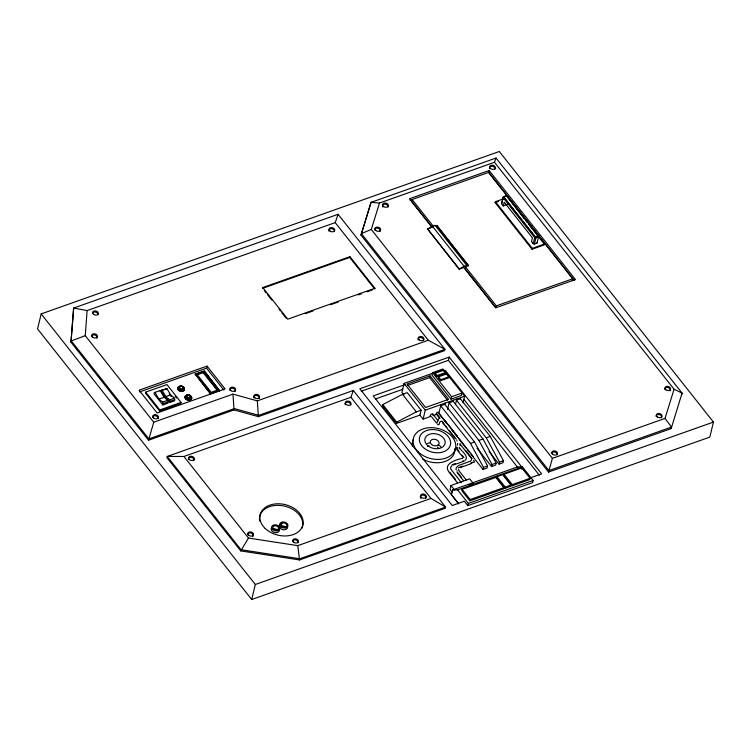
<?xml version="1.0" encoding="UTF-8"?>
<svg xmlns="http://www.w3.org/2000/svg" width="751" height="751" viewBox="0 0 751 751"><rect width="100%" height="100%" fill="white"/><g stroke="black" fill="none" stroke-linecap="round" stroke-linejoin="round"><path stroke-width="1.13" d="M455.951 469.619L456.42 467.507L458.551 465.47L470.398 461.208M458.551 469.291L458.927 470.708L466.277 479.983M70.969 342.212L73.654 308.051L338.081 214.298L444.939 349.318L444.62 350.623L258.41 416.645L234.049 409.915L148.538 440.227L70.969 342.212L73.654 308.051L87.088 310.595L335.218 222.625L338.081 214.298M148.538 440.227L153.748 422.203L85.276 335.688L87.088 310.595M460.138 445.841L460.203 443.954M41.183 313.899L37.55 328.929L251.698 599.514L709.817 437.101L713.45 422.071L499.302 151.486L41.183 313.899L255.331 584.485L251.698 599.514M145.685 392.106L145.45 393.092L159.578 410.938L180.822 403.4L181.066 402.423L166.938 384.578L145.685 392.106L159.813 409.952L159.578 410.938M160.198 390.595L154.396 392.538L154.068 393.899L162.817 404.949L167.98 403.118L167.839 400.255L164.065 397.288L160.198 390.595L159.559 390.708M161.343 390.313L161.071 391.449L169.82 402.508L174.626 400.809L174.439 398.152L170.627 394.857L167.022 388.793L161.343 390.313L167.022 388.793M165.877 389.75L166.149 388.614M162.817 404.949L162.676 402.085L158.902 399.119L155.035 392.426L154.396 392.538M169.82 402.508L169.632 399.851L165.83 396.566L162.225 390.492M195.232 374.12L210.665 394.003L195.232 374.12L204.234 370.928L219.667 390.811L204.234 370.928M196.884 374.27L196.715 374.956L203.192 372.656L203.361 371.97L196.884 374.27L211.162 392.313L217.64 390.013L203.361 371.97M223.854 390.051L206.534 368.168L207.032 366.103L139.085 390.191L157.119 412.984L225.075 388.896L207.032 366.103M262.737 287.567L262.55 288.356L349.713 257.452L349.91 256.664L262.737 287.567L287.764 319.184L374.927 288.281L349.91 256.664M234.049 409.915L232.951 394.125L153.748 422.203M258.41 416.645L257.311 400.865L232.951 394.125M240.752 550.915L248.497 538.063L297.809 545.639L430.98 498.429L445.596 507.066L445.305 508.258L299.518 559.946L240.752 550.915L166.938 457.65L167.229 456.458L353.327 390.482L445.596 507.066L299.809 558.753L241.043 549.723L167.229 456.458L183.929 456.477L350.924 397.27L353.327 390.482M496.045 158.029L494.458 162.272L674.079 389.234L682.068 393.083L671.15 428.596L548.53 472.069L360.996 235.11L371.06 202.338L496.045 158.029L682.068 393.083L681.701 394.594M299.518 559.946L297.809 545.639M374.927 288.281L374.74 289.069L349.713 257.452M382.813 404.592L382.503 405.897L396.397 423.451L419.922 415.106L421.114 410.196L407.22 392.642L402.461 394.322L382.813 404.592L396.706 422.146L396.397 423.451M432.191 227.534L409.426 198.771L489.154 170.505L575.435 279.532L495.707 307.788L463.789 267.459L459.114 269.121L427.563 228.952L432.51 226.342L435.139 225.413L436.913 225.61L468.511 265.544L465.442 266.877L464.991 268.745L495.857 307.741L496.308 305.873L465.442 266.877M436.913 225.61L464.86 261.273M443.465 369.445L404.085 383.414L401.916 392.351L403.972 394.951M447.483 400.199L429.628 377.631L430.051 375.866L407.004 384.033L425.573 407.511L448.629 399.335L430.051 375.866M463.029 402.921L464.644 396.218L442.921 369.004L432.595 372.665L432.003 375.125L451.041 399.175L461.358 395.514L461.959 393.055L451.633 396.716L451.041 399.175M459.114 269.121L464.109 266.276L466.737 265.338L468.511 265.544M431.177 416.261L423.104 419.124L425.263 410.177L404.085 383.414M435.242 373.247L435.007 374.233L436.847 376.561L445.371 373.538L445.606 372.552L443.766 370.224L435.242 373.247L437.082 375.575L436.847 376.561M438.546 376.805L438.302 377.791L440.612 380.691L448.535 377.884L448.769 376.908L446.469 373.998L438.546 376.805L440.846 379.715L440.612 380.691M574.252 280.48L488.694 172.373L489.154 170.505M443.531 371.21L443.766 370.224M539.349 475.252L448.394 360.33L449.182 357.082L359.851 388.755L452.262 505.517L464.353 501.236L467.807 505.592L532.637 482.611L533.163 480.452L522.414 466.869L517.495 466.934L452.656 489.915L451.492 494.731L458.401 503.461M440.978 404.611L438.809 413.557L446.789 423.63M470.708 453.848L483.024 469.422L487.108 467.976L487.596 465.977L474.548 441.973L444.77 404.348L445.061 403.165M528.554 224.117L544.278 244.094L544.062 244.976L532.055 249.238L495.134 202.582L495.35 201.7L504.081 198.602M447.521 409.455L449.417 401.625M477.016 448.178L491.539 466.531L495.622 465.085L496.111 463.076L482.987 438.978L453.21 401.353L453.491 400.17M503.32 205.943L501.593 203.756L503.348 196.734L506.005 195.795L507.178 196.124L538.777 236.049L537.003 243.127L534.449 244.037L533.201 243.69L531.492 241.54L532.403 237.804L504.231 202.207L503.32 205.943L507.404 204.488M503.348 196.734L501.593 203.756M503.865 197.56L504.09 196.743L506.822 196.152L538.101 235.673L537.857 236.537L535.144 237.081L503.865 197.56L504.09 196.743M455.406 404.629L456.768 399.016M506.24 195.983L503.996 197.137L535.238 236.687L537.951 236.143M506.822 196.152L524.189 218.597M489.014 451.435L499.049 464.118L503.01 462.71L503.489 460.71L490.225 436.415L460.438 398.79L460.729 397.608M473.318 483.4L469.704 478.847L450.975 485.484L450.027 489.417L452.186 492.149M462.109 489.38L461.799 490.656L469.863 500.842L503.602 488.882L503.912 487.606L495.848 477.42L462.109 489.38L470.173 499.565L469.863 500.842M467.807 505.592L468.333 503.433L457.584 489.859L452.656 489.915M533.201 243.69L534.693 237.494L503.095 197.569M532.055 249.238L532.271 248.356L495.35 201.7M534.449 244.037L535.951 237.842L538.505 236.94L538.777 236.049M483.024 469.422L483.513 467.422L470.473 443.419L440.687 405.793L444.77 404.348M491.539 466.531L492.027 464.531L478.903 440.424L449.126 402.799L453.21 401.353M499.049 464.118L499.528 462.118L486.254 437.824L456.477 400.199L460.438 398.79M497.002 476.697L496.693 477.974L504.907 488.357L510.671 486.31L510.98 485.033L502.766 474.66L497.002 476.697L505.216 487.08L504.907 488.357M504.043 474.219L503.733 475.496L511.947 485.878L529.718 479.579L530.028 478.303L521.814 467.92L504.043 474.219L512.257 484.602L511.947 485.878M521.504 469.197L521.814 467.92M572.271 280.649L572.722 278.781L488.554 172.43M548.53 472.069L552.407 458.335L665.02 418.41L674.079 389.234M671.15 428.596L671.516 427.084L665.02 418.41M360.996 235.11L371.06 202.338L379.49 203.033L494.458 162.272M671.516 427.084L548.897 470.558L361.362 233.599L371.285 229.468L379.49 203.033M537.857 236.537L538.101 235.673M537.003 243.127L537.284 242.244M437.457 420.541L438.95 418.579M451.82 465.714L450.581 467.413L450.844 469.168L461.414 482.677M464.822 460.785C469.797 456.711 461.283 450.947 459.621 447.971M471.055 460.87L471.675 458.861M396.706 422.146L416.354 411.886L421.114 410.196M85.276 335.688L71.279 340.907L148.848 438.913L234.368 408.6L258.72 415.331L444.939 349.318L428.295 340.241L335.218 222.625M410.074 200.245L488.694 172.373M495.134 202.582L498.411 201.418M427.507 229.196L430.323 228.191M305.225 313.711L312.951 310.98M330.609 304.718L338.335 301.977M358.189 294.936L361.503 293.763M367.014 291.81L372.534 289.848M532.271 248.356L544.278 244.094M139.677 391.872L206.534 368.168M195.157 374.411L203.164 371.576M165.83 396.566L170.627 394.857M158.902 399.119L164.065 397.288M162.676 402.085L167.839 400.255M169.632 399.851L174.439 398.152M163.145 403.587L168.308 401.757M170.12 401.287L174.917 399.588M159.813 409.952L181.066 402.423M210.74 393.712L219.743 390.52M496.308 305.873L572.722 278.781M257.311 400.865L428.295 340.241M361.278 391.215L448.394 360.33M404.883 384.681L373.219 395.908L458.664 503.874M407.671 385.413L429.628 377.631M437.082 375.575L445.606 372.552M375.472 398.969L402.771 389.29M440.846 379.715L448.769 376.908M425.263 410.177L464.644 396.218M433.111 415.575L436.988 414.205L439.851 417.819M470.473 443.419L474.548 441.973M478.903 440.424L482.987 438.978M486.254 437.824L490.225 436.415M462.625 458.345C457.321 459.396 442.546 463.329 448.873 471.938L457.434 482.762M452.111 464.7L455.35 463.555M453.097 465.076L463.902 461.245M459.518 467.291L462.823 466.118M460.203 467.573L471.224 463.667M483.513 467.422L487.596 465.977M492.027 464.531L496.111 463.076M499.528 462.118L503.489 460.71M468.906 484.968L472.21 483.794M457.584 489.859L522.414 466.869M530.215 477.88L541.593 473.853L449.182 357.082M505.216 487.08L510.98 485.033M512.257 484.602L530.028 478.303M470.173 499.565L503.912 487.606M468.333 503.433L533.163 480.452M255.331 584.485L713.45 422.071M534.693 237.494L535.951 237.842M457.659 449.182L456.871 448.845L457.406 448.244A1.586 0.779 -37.2 0 1 457.725 447.981M459.274 447.577L459.528 448.525A1.586 1.108 11.8 0 1 459.387 448.779M525.644 220.437L527.099 222.277M466.296 263.094L468.446 265.816M435.139 225.413L466.737 265.338M433.12 226.032L412.139 199.522L411.689 201.381L431.947 226.98M432.51 226.342L464.109 266.276M427.563 228.952L459.171 268.886M371.285 229.468L552.407 458.335M445.287 370.356L524.207 470.088M463.808 399.288L518.115 467.911M432.595 372.665L451.633 396.716M444.958 420.588L457.331 436.228M438.293 412.374L473.374 456.711M451.858 430.041L453.313 431.872M454.759 433.702L466.352 448.356M467.807 450.187L469.253 452.018M465.611 450.365L472.05 458.504M473.393 460.203L474.735 461.903L470.539 463.386A5.05 3.605 13.6 0 0 471.534 462.888M436.265 414.008L439.842 418.523M441.982 421.236L444.132 423.949M445.559 425.751L446.995 427.563M449.136 430.276L455.575 438.406M459.865 443.832L471.309 458.288M442.433 422.522L454.759 438.086M432.829 414.12L438.227 420.945M431.853 417.124L436.613 423.132M459.096 451.548L457.725 449.802A2.037 0.958 70.5 0 1 457.453 449.408M461.856 455.022L463.921 457.631M456.843 449.577L463.001 457.359M419.922 415.106L423.104 419.124M402.461 394.322L416.354 411.886M461.396 477.289L457.819 472.773A5.67 4.055 13.6 0 1 457.462 472.257M457.077 472.557L463.527 480.696M449.783 472.219L455.481 479.41M450.975 485.484L454.58 490.046M350.924 397.27L430.98 498.429M264.699 291.059L266.126 292.871M267.553 294.674L271.843 300.1M278.996 309.13L280.423 310.942M281.86 312.745L286.15 318.161M203.192 372.656L217.471 390.698M201.709 381.273L203.136 383.076M204.563 384.878L210.28 392.097M175.18 396.265L176.588 398.049M169.238 394.003L171.256 396.556M183.929 456.477L248.497 538.063M427.591 446.357A7.088 5.069 13.6 0 1 428.99 445.653M437.476 447.164A7.088 5.069 13.6 0 1 438.659 448.328M437.289 423.986A2.901 1.371 70.5 0 0 439.307 423.968L439.579 422.832A5.407 2.553 70.5 0 1 441.785 421.461M457.021 471.187A5.67 4.055 13.6 0 1 456.946 470.642M458.401 467.854A5.67 4.055 13.6 0 1 458.927 467.544M442.179 421.677A5.407 2.553 70.5 0 1 442.574 421.968M442.959 422.344A5.407 2.553 70.5 0 1 443.343 422.785M456.993 448.178A2.037 0.958 70.5 0 1 456.974 447.052M455.97 438.781A4.985 2.347 70.5 0 1 456.289 439.297M456.843 440.443A4.985 2.347 70.5 0 1 457.077 441.053M457.575 443.494A4.985 2.347 70.5 0 1 457.462 445.052M463.264 460.72A3.351 2.394 13.6 0 1 462.916 460.87M472.276 462.184A5.05 3.605 13.6 0 1 471.938 462.56M454.956 448.45A21.666 15.48 13.6 0 1 444.611 461.602A21.666 15.48 13.6 0 1 422.513 459.011M412.402 446.347A21.666 15.48 13.6 0 1 413.444 439.373M427.272 443.484A10.326 7.379 13.6 0 1 429.685 442.93M438.218 444.723A10.326 7.379 13.6 0 1 441.344 447.371M436.613 414.158A1.305 0.676 -38.4 0 1 436.397 413.153A1.305 0.676 -38.4 0 1 437.936 412.224A1.305 0.676 -38.4 0 1 438.162 413.228M430.67 416.242A1.586 0.817 -38.4 0 1 430.473 415.031A1.586 0.817 -38.4 0 1 432.257 413.895A1.586 0.817 -38.4 0 1 432.764 414.89M437.354 421.846A1.586 1.23 21.6 0 0 437.12 422.081L437.232 422.071A1.586 0.958 -43.5 0 1 437.561 421.846M191.064 397.748A2.741 1.962 13.6 0 1 187.44 399.288A2.741 1.962 13.6 0 1 186.361 395.955M189.609 395.908A2.741 1.962 13.6 0 1 190.641 396.716M152.528 417.077A2.891 2.065 13.6 0 1 155.926 415.876A2.891 2.065 13.6 0 1 158.095 418.617M259.639 521.016A21.957 15.687 13.6 0 1 282.583 505.733A21.957 15.687 13.6 0 1 302.033 528M287.38 526.282A4.187 2.995 13.6 0 1 283.089 529.737A4.187 2.995 13.6 0 1 279.776 524.93M281.221 523.935A4.187 2.995 13.6 0 1 282.198 523.71M279.1 528.901A4.187 2.995 13.6 0 1 275.317 532.675A4.187 2.995 13.6 0 1 271.468 528.056M272.857 529.361A2.891 2.065 13.6 0 1 277.363 530.168M281.541 526.141A2.957 2.112 13.6 0 1 285.896 527.803M189.89 395.674A3.464 2.478 13.6 0 1 190.407 399.954A3.464 2.478 13.6 0 1 184.981 397.889A3.464 2.478 13.6 0 1 189.055 395.355M181.826 386.53A3.464 2.478 13.6 0 1 183.807 390.736A3.464 2.478 13.6 0 1 178.062 389.713A3.464 2.478 13.6 0 1 180.935 386.371M183.723 388.398A2.741 1.962 13.6 0 1 182.183 390.651A2.741 1.962 13.6 0 1 178.738 389.347A2.741 1.962 13.6 0 1 179.686 386.859M182.962 387.441A2.741 1.962 13.6 0 1 183.422 387.891M418.119 339.978A2.891 2.065 13.6 0 1 420.71 337.556A2.891 2.065 13.6 0 1 423.62 340.428M253.772 397.899A2.891 2.065 13.6 0 1 256.363 395.467A2.891 2.065 13.6 0 1 259.273 398.349M229.656 390.116A2.891 2.065 13.6 0 1 233.12 388.37A2.891 2.065 13.6 0 1 235.035 391.6M91.415 336.73A2.891 2.065 13.6 0 1 94.879 334.993A2.891 2.065 13.6 0 1 96.795 338.222M92.401 313.289A2.891 2.065 13.6 0 1 95.799 312.087A2.891 2.065 13.6 0 1 97.968 314.829M328.938 231.101A2.891 2.065 13.6 0 1 331.529 228.679A2.891 2.065 13.6 0 1 334.439 231.552M382.888 207.088A2.891 2.065 13.6 0 1 382.578 206.563M382.757 204.985A2.891 2.065 13.6 0 1 386.258 204.385A2.891 2.065 13.6 0 1 388.07 207.013M374.636 230.059A2.891 2.065 13.6 0 1 378.091 228.313A2.891 2.065 13.6 0 1 380.015 231.543M489.549 168.703A2.891 2.065 13.6 0 1 492.14 166.271A2.891 2.065 13.6 0 1 495.05 169.153M664.644 389.3A2.891 2.065 13.6 0 1 668.099 387.563A2.891 2.065 13.6 0 1 670.014 390.783M656.045 416.42A2.891 2.065 13.6 0 1 659.509 414.674A2.891 2.065 13.6 0 1 661.424 417.903M551.6 453.304A2.891 2.065 13.6 0 1 554.998 452.102A2.891 2.065 13.6 0 1 557.167 454.843M345.178 404.601A2.891 2.065 13.6 0 1 345.047 404.047M345.113 403.512A2.891 2.065 13.6 0 1 348.511 402.301A2.891 2.065 13.6 0 1 350.679 405.052M420.438 497.519A2.891 2.065 13.6 0 1 423.395 495.134A2.891 2.065 13.6 0 1 425.686 498.448M421.236 498.523A2.891 2.065 13.6 0 1 420.757 498.044M292.533 541.208A2.891 2.065 13.6 0 1 295.932 540.007A2.891 2.065 13.6 0 1 298.1 542.748M252.89 536.317A2.891 2.065 13.6 0 1 252.467 536.721M247.511 534.834A2.891 2.065 13.6 0 1 250.599 533.003A2.891 2.065 13.6 0 1 253.143 535.838M188.36 459.236A2.891 2.065 13.6 0 1 191.815 457.49A2.891 2.065 13.6 0 1 193.73 460.72M431.656 444.62A4.515 3.229 13.6 0 0 439.016 443.757A4.515 3.229 13.6 0 0 433.318 439.279A4.515 3.229 13.6 0 0 431.656 444.62M424.446 448.45A15.855 11.331 13.6 0 0 450.271 445.399A15.855 11.331 13.6 0 0 430.267 429.685A15.855 11.331 13.6 0 0 424.446 448.45M418.223 451.914A21.666 15.48 13.6 0 0 454.599 451.041A21.666 15.48 13.6 0 0 430.445 427.657A21.666 15.48 13.6 0 0 418.223 451.914M383.63 206.487A2.891 2.065 13.6 0 0 388.333 205.924A2.891 2.065 13.6 0 0 384.69 203.061A2.891 2.065 13.6 0 0 383.63 206.487M375.819 230.529A2.891 2.065 13.6 0 0 380.532 229.975A2.891 2.065 13.6 0 0 376.88 227.112A2.891 2.065 13.6 0 0 375.819 230.529M490.61 168.628A2.891 2.065 13.6 0 0 495.313 168.074A2.891 2.065 13.6 0 0 491.67 165.211A2.891 2.065 13.6 0 0 490.61 168.628M665.827 389.778A2.891 2.065 13.6 0 0 670.53 389.225A2.891 2.065 13.6 0 0 666.888 386.361A2.891 2.065 13.6 0 0 665.827 389.778M657.238 416.889A2.891 2.065 13.6 0 0 661.941 416.336A2.891 2.065 13.6 0 0 658.298 413.472A2.891 2.065 13.6 0 0 657.238 416.889M552.727 454.317A2.891 2.065 13.6 0 0 557.43 453.764A2.891 2.065 13.6 0 0 553.787 450.9A2.891 2.065 13.6 0 0 552.727 454.317M329.989 231.026A2.891 2.065 13.6 0 0 334.702 230.473A2.891 2.065 13.6 0 0 331.05 227.609A2.891 2.065 13.6 0 0 329.989 231.026M419.18 339.903A2.891 2.065 13.6 0 0 423.883 339.349A2.891 2.065 13.6 0 0 420.241 336.486A2.891 2.065 13.6 0 0 419.18 339.903M93.528 314.303A2.891 2.065 13.6 0 0 98.231 313.749A2.891 2.065 13.6 0 0 94.588 310.886A2.891 2.065 13.6 0 0 93.528 314.303M92.608 337.208A2.891 2.065 13.6 0 0 97.311 336.655A2.891 2.065 13.6 0 0 93.668 333.791A2.891 2.065 13.6 0 0 92.608 337.208M153.655 418.091A2.891 2.065 13.6 0 0 158.358 417.537A2.891 2.065 13.6 0 0 154.715 414.674A2.891 2.065 13.6 0 0 153.655 418.091M230.848 390.586A2.891 2.065 13.6 0 0 235.551 390.032A2.891 2.065 13.6 0 0 231.909 387.169A2.891 2.065 13.6 0 0 230.848 390.586M254.833 397.823A2.891 2.065 13.6 0 0 259.536 397.27A2.891 2.065 13.6 0 0 255.894 394.397A2.891 2.065 13.6 0 0 254.833 397.823M265.187 528.451A21.957 15.687 13.6 0 0 301.996 527.371A21.957 15.687 13.6 0 0 277.316 503.78A21.957 15.687 13.6 0 0 265.187 528.451M421.499 497.434A2.891 2.065 13.6 0 0 426.202 496.88A2.891 2.065 13.6 0 0 422.56 494.017A2.891 2.065 13.6 0 0 421.499 497.434M293.66 542.222A2.891 2.065 13.6 0 0 298.363 541.668A2.891 2.065 13.6 0 0 294.721 538.805A2.891 2.065 13.6 0 0 293.66 542.222M248.703 535.313A2.891 2.065 13.6 0 0 253.406 534.75A2.891 2.065 13.6 0 0 249.764 531.886A2.891 2.065 13.6 0 0 248.703 535.313M346.23 404.526A2.891 2.065 13.6 0 0 350.942 403.963A2.891 2.065 13.6 0 0 347.291 401.1A2.891 2.065 13.6 0 0 346.23 404.526M189.543 459.715A2.891 2.065 13.6 0 0 194.246 459.161A2.891 2.065 13.6 0 0 190.604 456.289A2.891 2.065 13.6 0 0 189.543 459.715M428.126 445.916A10.326 7.379 13.6 0 0 444.939 443.925A10.326 7.379 13.6 0 0 431.919 433.693A10.326 7.379 13.6 0 0 428.126 445.916M186.708 398.096A2.741 1.962 13.6 0 0 191.176 397.57A2.741 1.962 13.6 0 0 187.712 394.848A2.741 1.962 13.6 0 0 186.708 398.096M187.421 397.11A1.877 1.342 13.6 0 0 190.482 396.753A1.877 1.342 13.6 0 0 188.116 394.885A1.877 1.342 13.6 0 0 187.421 397.11M281.907 526.338A2.957 2.112 13.6 0 0 286.722 525.775A2.957 2.112 13.6 0 0 282.986 522.837A2.957 2.112 13.6 0 0 281.907 526.338M281.081 526.902A4.187 2.995 13.6 0 0 287.905 526.094A4.187 2.995 13.6 0 0 282.62 521.945A4.187 2.995 13.6 0 0 281.081 526.902M272.453 529.361A4.187 2.995 13.6 0 0 279.55 529.455A4.187 2.995 13.6 0 0 275.157 524.799A4.187 2.995 13.6 0 0 272.453 529.361M273.796 529.192A2.891 2.065 13.6 0 0 278.508 528.638A2.891 2.065 13.6 0 0 274.857 525.775A2.891 2.065 13.6 0 0 273.796 529.192M186.06 399.119A3.464 2.478 13.6 0 0 191.702 398.452A3.464 2.478 13.6 0 0 187.328 395.017A3.464 2.478 13.6 0 0 186.06 399.119M179.48 389.271A2.741 1.962 13.6 0 0 183.948 388.746A2.741 1.962 13.6 0 0 180.493 386.023A2.741 1.962 13.6 0 0 179.48 389.271M180.202 388.286A1.877 1.342 13.6 0 0 183.263 387.92A1.877 1.342 13.6 0 0 180.888 386.061A1.877 1.342 13.6 0 0 180.202 388.286M178.832 390.285A3.464 2.478 13.6 0 0 184.483 389.628A3.464 2.478 13.6 0 0 180.109 386.183A3.464 2.478 13.6 0 0 178.832 390.285"/></g></svg>
